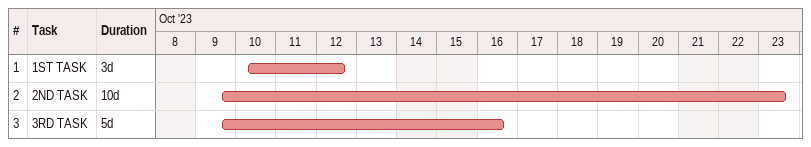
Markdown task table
| ID | Task | Duration | Start | Finish |
|---|---|---|---|---|
| 1 | 1ST TASK | 3d | 2023-10-10 | 2023-10-12 |
| 2 | 2ND TASK | 10d | 2023-10-09 | 2023-10-23 |
| 3 | 3RD TASK | 5d | 2023-10-09 | 2023-10-16 |
